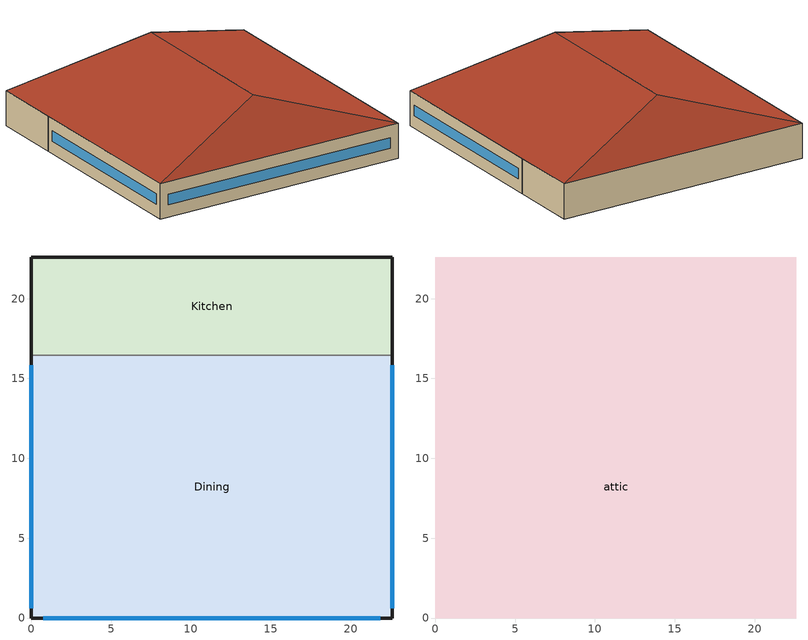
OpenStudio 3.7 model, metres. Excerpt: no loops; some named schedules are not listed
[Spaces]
Kitchen
 floor foundation (BTAP-Grnd-Floor-Mass:U-0.678_std): 22.61,22.61 22.61,16.44 0,16.44 0,22.61 z0
 wall outside: 22.61,16.44 22.61,22.61 0,22.61 0,16.44 z0:3.05
 wall to Dining: 0,16.44 22.61,16.44 z0:3.05
Dining
 floor foundation (BTAP-Grnd-Floor-Mass:U-0.678_std): 22.61,16.44 22.61,0 0,0 0,16.44 z0
 wall outside: 0,16.44 0,0 22.61,0 22.61,16.44 z0:3.05
 window: 0,15.84 0,0.6 / 22.61,0.6 22.61,15.84 / 0.75,0 21.86,0 z1.07:1.98
attic
 floor to Dining: 22.61,16.44 22.61,0 0,0 0,16.44 z3.05
 floor to Kitchen: 22.61,22.61 22.61,16.44 0,16.44 0,22.61 z3.05
 roof outside: 11.3,18.84,6.82 22.61,22.61,3.05 0,22.61,3.05; 11.3,3.77,6.82 0,0,3.05 22.61,0,3.05; 11.3,18.84,6.82 0,22.61,3.05 0,0,3.05 11.3,3.77,6.82; 11.3,3.77,6.82 22.61,0,3.05 22.61,22.61,3.05 11.3,18.84,6.82
[Site]
Calgary Intl AP_AB_CAN: Latitude {deg}=51.11; Longitude {deg}=-114.02; Time Zone {hr}=-7; Elevation {m}=1084.1; Terrain=City
[Building]
FullServiceRestaurant: North Axis {deg}=0; Default Construction Set=BTAP-Mass at hdd = 5000.0; Standards Number of Stories=1; Standards Number of Above Ground Stories=1; Standards Template=BTAP1980TO2010; Standards Building Type=FullServiceRestaurant
[Site:WaterMainsTemperature]
Calculation Method=Correlation; Annual Average Outdoor Air Temperature {C}=4.69167; Maximum Difference In Monthly Average Outdoor Air Temperatures {deltaC}=24.6
[Site:GroundTemperature:BuildingSurface]
19.527, 19.502, 19.536, 19.598, 20.002, 21.64, 22.225, 22.375, 21.449, 20.121, 19.802, 19.633
[SizingPeriod:DesignDay] Barometric Pressure {Pa}=88961; Rain Indicator=No; Snow Indicator=No; Day of Month=21; Daylight Saving Time Indicator=No; Humidity Condition Type=Wetbulb; Dry-Bulb Temperature Range Modifier Type=DefaultMultipliers
Name | Maximum Dry-Bulb Temperature {C} | Daily Dry-Bulb Temperature Range {deltaC} | Wind Speed {m/s} | Wind Direction {deg} | Month | Day Type | Wetbulb or DewPoint at Maximum Dry-Bulb {C} | Solar Model Indicator | ASHRAE Clear Sky Optical Depth for Beam Irradiance | ASHRAE Clear Sky Optical Depth for Diffuse Irradiance | Sky Clearness
Calgary Intl AP Ann Clg .4% Condns DB=>MWB | 28.8 | 12.3 | 4.5 | 160 | 7 | SummerDesignDay | 16 | ASHRAETau | 0.34 | 2.419
Calgary Intl AP Ann Clg .4% Condns WB=>MDB | 25.5 | 12.3 | 4.5 | 160 | 7 | SummerDesignDay | 17.8 | ASHRAETau | 0.34 | 2.419
Calgary Intl AP Ann Htg 99.6% Condns DB | -27.7 | 0 | 2.7 | 200 | 1 | WinterDesignDay | -27.7 | ASHRAEClearSky |  |  | 0
[ClimateZones]
Climate Zone Institution Name 1=ASHRAE; Climate Zone Document Name 1=ANSI/ASHRAE Standard 169; Climate Zone Document Year 1=2006; Climate Zone Value 1=7
[Site:GroundTemperature:Shallow]
-1.6, -5.4, -6.4, -5.5, -0.4, 5.3, 10.8, 14.7, 15.8, 14, 9.5, 4
[Site:GroundTemperature:Deep]
4, 1.3, -0.4, -0.9, 0.1, 2.3, 5.2, 8, 9.9, 10.3, 9.2, 7
[Site:GroundTemperature:FCfactorMethod]
January Ground Temperature {C}=5.5; February Ground Temperature {C}=-2; March Ground Temperature {C}=-7.6; April Ground Temperature {C}=-6.3; May Ground Temperature {C}=-6.6; June Ground Temperature {C}=-0.3; July Ground Temperature {C}=4.9; August Ground Temperature {C}=10.2; September Ground Temperature {C}=13.8; October Ground Temperature {C}=17; November Ground Temperature {C}=16.6; December Ground Temperature {C}=11.1
[Material:NoMass] Roughness=Smooth; Thermal Absorptance=0.9; Solar Absorptance=0.7
Name | Thermal Resistance {m2-K/W} | Visible Absorptance
Typical Carpet Pad; Typical Carpet Pad 1 | 0.21648 | 0.8
Typical Insulation 1 | 0.00118045 | 0.7
Typical Insulation 2 | 2.61923 | 0.7
Typical Insulation 3 | 4.40527 | 0.7
Typical Carpet Pad 2; Typical Carpet Pad 4 | 1.40895 | 0.8
Typical Carpet Pad 3 | 2.28697 | 0.8
Typical Insulation 4 | 0.338965 | 0.7
Typical Insulation 5 | 0.338983 | 0.7
[Material]
Name | Roughness | Thickness {m} | Conductivity {W/m-K} | Density {kg/m3} | Specific Heat {J/kg-K} | Thermal Absorptance | Solar Absorptance | Visible Absorptance
G05 25mm wood | MediumSmooth | 0.0254 | 0.15 | 608 | 1630 | 0.9 | 0.5 | 0.5
100mm Normalweight concrete floor 1 | MediumSmooth | 0.1016 | 2.31 | 2322 | 832
G01 13mm gypsum board 1 | Smooth | 0.0127 | 0.16 | 800 | 1090 | 0.9 | 0.7 | 0.5
4 in. Normalweight Concrete Floor 1 | MediumRough | 0.1016 | 2.31 | 2322 | 832 | 0.9 | 0.7 | 0.7
1IN Stucco 1 | Smooth | 0.0253 | 0.6918 | 1858 | 837 | 0.9 | 0.7 | 0.92
8IN CONCRETE HW RefBldg 1 | Rough | 0.2032 | 1.311 | 2240 | 836.8 | 0.9 | 0.7 | 0.7
1/2IN Gypsum 1 | Smooth | 0.0127 | 0.16 | 784.9 | 830 | 0.9 | 0.4 | 0.4
Metal Roof Surface 1; F08 Metal surface 1 | Smooth | 0.0008 | 45.28 | 7824 | 500 | 0.9 | 0.7 | 0.7
6 in. Normalweight Concrete Floor 1; 6 in. Normalweight Concrete Floor 2; 6 in. Normalweight Concrete Floor 3 | MediumRough | 0.1524 | 2.31 | 2322 | 832 | 0.9 | 0.7 | 0.7
Expanded Polystyrene | MediumSmooth | 0.0408596 | 0.029 | 29 | 1210
[Construction]
BTAP-Int-Partition; BTAP-Int-Door: G05 25mm wood
BTAP-Int-Floor: 100mm Normalweight concrete floor 1, Typical Carpet Pad
BTAP-Int-Wall: G01 13mm gypsum board 1, G01 13mm gypsum board 1
BTAP-Int-Ceiling: Typical Carpet Pad, 100mm Normalweight concrete floor 1
BTAP-Int-Window: SimpleGlazing
BTAP-Ext-Floor-Mass:U-3.822: Typical Insulation 1, 4 in. Normalweight Concrete Floor 1, Typical Carpet Pad 1
BTAP-Ext-Wall-Mass:U-0.346: 1IN Stucco 1, 8IN CONCRETE HW RefBldg 1, Typical Insulation 2, 1/2IN Gypsum 1
BTAP-Ext-Roof-Metal:U-0.227: Metal Roof Surface 1, Typical Insulation 3
BTAP-Grnd-Floor-Mass:U-0.678: 6 in. Normalweight Concrete Floor 1, Typical Carpet Pad 2
BTAP-Grnd-Wall-Mass:U-0.425: 6 in. Normalweight Concrete Floor 2, Typical Carpet Pad 3
BTAP-Grnd-Roof-Mass:U-0.678: 6 in. Normalweight Concrete Floor 3, Typical Carpet Pad 4
BTAP-Ext-FixedWindow:U=0.295 SHGC=0.490; BTAP-Ext-GlassDoors:U=0.295 SHGC=0.490; BTAP-Ext-Skylights:U=0.295 SHGC=0.490; BTAP-Ext-DaylightDomes:U=0.295 SHGC=0.490; BTAP-Ext-DaylightDiffuser:U=0.295 SHGC=0.490: SimpleGlazing:U=0.295 SHGC=0.490
BTAP-Ext-Door:U-2.95: F08 Metal surface 1, Typical Insulation 4
BTAP-Ext-OverHeadDoor:U-2.95: Typical Insulation 5
BTAP-Grnd-Floor-Mass:U-0.678_std: 6 in. Normalweight Concrete Floor 1, Expanded Polystyrene
[DefaultConstructionSet]
BTAP-Mass at hdd = 5000.0: Default Exterior Surface Constructions=BTAP-Mass at hdd = 5000.0; Default Interior Surface Constructions=Default Surface Constructions 2; Default Ground Contact Surface Constructions=BTAP-Mass at hdd = 5000.0 1; Default Exterior SubSurface Constructions=BTAP-Mass at hdd = 5000.0; Default Interior SubSurface Constructions=Default Sub Surface Constructions 2; Interior Partition Construction=BTAP-Int-Partition
[DefaultSurfaceConstructions]
Name | Floor Construction | Wall Construction | Roof Ceiling Construction
Default Surface Constructions 2 | BTAP-Int-Floor | BTAP-Int-Wall | BTAP-Int-Ceiling
BTAP-Mass at hdd = 5000.0 | BTAP-Ext-Floor-Mass:U-3.822 | BTAP-Ext-Wall-Mass:U-0.346 | BTAP-Ext-Roof-Metal:U-0.227
BTAP-Mass at hdd = 5000.0 1 | BTAP-Grnd-Floor-Mass:U-0.678 | BTAP-Grnd-Wall-Mass:U-0.425 | BTAP-Grnd-Roof-Mass:U-0.678
[DefaultSubSurfaceConstructions]
Name | Fixed Window Construction | Operable Window Construction | Door Construction | Glass Door Construction | Overhead Door Construction | Skylight Construction | Tubular Daylight Dome Construction | Tubular Daylight Diffuser Construction
Default Sub Surface Constructions 2 | BTAP-Int-Window | BTAP-Int-Window | BTAP-Int-Door
BTAP-Mass at hdd = 5000.0 | BTAP-Ext-FixedWindow:U=0.295 SHGC=0.490 | BTAP-Ext-FixedWindow:U=0.295 SHGC=0.490 | BTAP-Ext-Door:U-2.95 | BTAP-Ext-GlassDoors:U=0.295 SHGC=0.490 | BTAP-Ext-OverHeadDoor:U-2.95 | BTAP-Ext-Skylights:U=0.295 SHGC=0.490 | BTAP-Ext-DaylightDomes:U=0.295 SHGC=0.490 | BTAP-Ext-DaylightDiffuser:U=0.295 SHGC=0.490
[WindowMaterial:SimpleGlazingSystem] Solar Heat Gain Coefficient=0.49; Visible Transmittance=0.21
Name | U-Factor {W/m2-K}
SimpleGlazing | 2.2
SimpleGlazing:U=0.295 SHGC=0.490 | 2.95
[Space] Volume {m3}=Autocalculate
Name | Space Type | Building Story | Thermal Zone | Part of Total Floor Area
Kitchen | Space Function Food preparation | Building Story 1 | ALL_ST=Food preparation_FL=Building Story 1_SCH=B | Yes
Dining | Space Function Dining - family space | Building Story 1 | ALL_ST=Dining - family space_FL=Building Story 1_SCH=B | Yes
attic | Space Function - undefined - | Building Story 2 | ALL_ST=- undefined -_FL=Building Story 2_SCH=A | No
[BuildingStory]
Name | Nominal Z Coordinate {m}
Building Story 1 | 0
Building Story 2 | 3.0488
[SpaceType] Standards Building Type=Space Function
Name | Default Schedule Set | Design Specification Outdoor Air Object | Standards Space Type
Space Function - undefined - | Space Function - undefined - Schedule Set | Space Function - undefined - Ventilation | - undefined -
Space Function Dining - family space | Space Function Dining - family space Schedule Set | Space Function Dining - family space Ventilation | Dining - family space
Space Function Food preparation | Space Function Food preparation Schedule Set | Space Function Food preparation Ventilation | Food preparation
[DesignSpecification:OutdoorAir]
Name | Outdoor Air Flow per Person {m3/s-person} | Outdoor Air Flow per Floor Area {m3/s-m2} | Outdoor Air Flow Air Changes per Hour {1/hr} | Outdoor Air Method
Space Function - undefined - Ventilation | 0 | 0 | 0
Space Function Dining - family space Ventilation | 0.0711223 |  |  | Sum
Space Function Food preparation Ventilation | 0.0304482 |  |  | Sum
[DefaultScheduleSet] Infiltration Schedule=Always On
Name | Number of People Schedule | People Activity Level Schedule | Lighting Schedule | Electric Equipment Schedule
Space Function - undefined - Schedule Set
Space Function Dining - family space Schedule Set; Space Function Food preparation Schedule Set | NECB-B-Occupancy | NECB-Activity | NECB-B-Lighting | NECB-B-Electric-Equipment
[ThermostatSetpoint:DualSetpoint]
Name | Heating Setpoint Temperature Schedule | Cooling Setpoint Temperature Schedule
Space Function - undefined - Thermostat 3
Space Function Dining - family space Thermostat 3; Space Function Food preparation Thermostat 3 | NECB-B-Thermostat Setpoint-Heating | NECB-B-Thermostat Setpoint-Cooling
[People:Definition] Number of People Calculation Method=People/Area; Fraction Radiant=0.3
Name | People per Space Floor Area {person/m2}
Space Function Dining - family space People Definition | 0.0999967
Space Function Food preparation People Definition | 0.0500522
[People] Work Efficiency Schedule=Work Efficiency Schedule; Clothing Insulation Schedule=Clothing Schedule; Air Velocity Schedule=Air Velocity Schedule; Multiplier=1
Name | People Definition | Space or SpaceType
Space Function Dining - family space People | Space Function Dining - family space People Definition | Space Function Dining - family space
Space Function Food preparation People | Space Function Food preparation People Definition | Space Function Food preparation
[Lights:Definition] Design Level Calculation Method=Watts/Area; Fraction Radiant=0.5; Fraction Visible=0.2
Name | Watts per Space Floor Area {W/m2}
Space Function Dining - family space Lights Definition | 9.59992
Space Function Food preparation Lights Definition | 10.6999
[Lights] Fraction Replaceable=1
Name | Lights Definition | Space or SpaceType
Space Function Dining - family space Lights | Space Function Dining - family space Lights Definition | Space Function Dining - family space
Space Function Food preparation Lights | Space Function Food preparation Lights Definition | Space Function Food preparation
[ElectricEquipment:Definition] Design Level Calculation Method=Watts/Area; Fraction Radiant=0.5
Name | Watts per Space Floor Area {W/m2}
Space Function Dining - family space Elec Equip Definition | 0.999992
Space Function Food preparation Elec Equip Definition | 9.99992
[ElectricEquipment]
Name | Electric Equipment Definition | Space or SpaceType
Space Function Dining - family space Elec Equip | Space Function Dining - family space Elec Equip Definition | Space Function Dining - family space
Space Function Food preparation Elec Equip | Space Function Food preparation Elec Equip Definition | Space Function Food preparation
[SpaceInfiltration:DesignFlowRate] Schedule=Always On Discrete; Design Flow Rate Calculation Method=Flow/ExteriorArea; Flow per Exterior Surface Area {m3/s-m2}=0.001116; Constant Term Coefficient=0; Temperature Term Coefficient=0; Velocity Term Coefficient=0.224; Velocity Squared Term Coefficient=0
Name | Space or SpaceType
attic Infiltration | attic
Dining Infiltration | Dining
Kitchen Infiltration | Kitchen
[ThermalZone] Use Ideal Air Loads=No
Name | Thermostat
ALL_ST=- undefined -_FL=Building Story 2_SCH=A | Space Function - undefined - Thermostat 3
ALL_ST=Dining - family space_FL=Building Story 1_SCH=B | Space Function Dining - family space Thermostat 3
ALL_ST=Food preparation_FL=Building Story 1_SCH=B | Space Function Food preparation Thermostat 3
[Sizing:Zone]
ALL_ST=- undefined -_FL=Building Story 2_SCH=A: Zone Cooling Design Supply Air Temperature Input Method=SupplyAirTemperature; Zone Cooling Design Supply Air Temperature {C}=14; Zone Cooling Design Supply Air Temperature Difference {deltaC}=11.11; Zone Heating Design Supply Air Temperature Input Method=SupplyAirTemperature; Zone Heating Design Supply Air Temperature {C}=40; Zone Heating Design Supply Air Temperature Difference {deltaC}=11.11; Zone Cooling Design Supply Air Humidity Ratio {kg-H2O/kg-air}=0.0085; Zone Heating Design Supply Air Humidity Ratio {kg-H2O/kg-air}=0.008; Cooling Design Air Flow Method=DesignDay; Heating Design Air Flow Method=DesignDay; Account for Dedicated Outdoor Air System=No; Dedicated Outdoor Air System Control Strategy=NeutralSupplyAir; Dedicated Outdoor Air Low Setpoint Temperature for Design {C}=autosize; Dedicated Outdoor Air High Setpoint Temperature for Design {C}=autosize; Zone Load Sizing Method=Sensible Load Only No Latent Load; Zone Latent Cooling Design Supply Air Humidity Ratio Input Method=HumidityRatioDifference; Zone Cooling Design Supply Air Humidity Ratio Difference {kgWater/kgDryAir}=0.005; Zone Latent Heating Design Supply Air Humidity Ratio Input Method=HumidityRatioDifference; Zone Humidification Design Supply Air Humidity Ratio Difference {kgWater/kgDryAir}=0.005
[Foundation:Kiva]
Bldg Kiva Foundation: Wall Height Above Grade {m}=0; Wall Depth Below Slab {m}=0
[SurfaceProperty:ExposedFoundationPerimeter] Exposed Perimeter Calculation Method=TotalExposedPerimeter
Name | Total Exposed Perimeter {m}
Dining_Floor | 55.4941
Kitchen_Floor | 34.9407
[Foundation:Kiva:Settings]

[AirConditioner:VariableRefrigerantFlow]
VRF Outdoor Unit: Availability Schedule=Always On Discrete; Gross Rated Total Cooling Capacity {W}=50349.8; Gross Rated Cooling COP {W/W}=4.28; Minimum Outdoor Temperature in Cooling Mode {C}=-5; Maximum Outdoor Temperature in Cooling Mode {C}=43; Cooling Capacity Ratio Modifier Function of Low Temperature Curve=Mitsubishi Hyper Heating VRF Outdoor Unit Low CCAPFT curve; Cooling Capacity Ratio Boundary Curve=Mitsubishi Hyper Heating VRF Outdoor Unit CCAPFT Boundary curve; Cooling Capacity Ratio Modifier Function of High Temperature Curve=Mitsubishi Hyper Heating VRF Outdoor Unit High CCAPFT curve; Cooling Energy Input Ratio Modifier Function of Low Temperature Curve=Mitsubishi Hyper Heating VRF Outdoor Unit Low CEIRFT curve; Cooling Energy Input Ratio Boundary Curve=Mitsubishi Hyper Heating VRF Outdoor Unit CEIRFT Boundary curve; Cooling Energy Input Ratio Modifier Function of High Temperature Curve=Mitsubishi Hyper Heating VRF Outdoor Unit High CEIRFT curve; Cooling Energy Input Ratio Modifier Function of Low Part-Load Ratio Curve=Mitsubishi Hyper Heating VRF Outdoor Unit Low CEIRFPLR curve; Cooling Energy Input Ratio Modifier Function of High Part-Load Ratio Curve=Mitsubishi Hyper Heating VRF Outdoor Unit High CEIRFPLR curve; Cooling Combination Ratio Correction Factor Curve=Mitsubishi Hyper Heating VRF Outdoor Unit CCR curve; Cooling Part-Load Fraction Correlation Curve=Mitsubishi Hyper Heating VRF Outdoor Unit on-off CPLFFPLR curve; Gross Rated Heating Capacity {W}=50349.8; Rated Heating Capacity Sizing Ratio {W/W}=1; Rated Heating COP {W/W}=4.56719; Minimum Outdoor Temperature in Heating Mode {C}=-25; Maximum Outdoor Temperature in Heating Mode {C}=30; Heating Capacity Ratio Modifier Function of Low Temperature Curve=Mitsubishi Hyper Heating VRF Outdoor Unit Low HCAPFT curve; Heating Capacity Ratio Boundary Curve=Mitsubishi Hyper Heating VRF Outdoor Unit HCAPFT Boundary curve; Heating Capacity Ratio Modifier Function of High Temperature Curve=Mitsubishi Hyper Heating VRF Outdoor Unit High HCAPFT curve; Heating Energy Input Ratio Modifier Function of Low Temperature Curve=Mitsubishi Hyper Heating VRF Outdoor Unit Low HEIRFT curve; Heating Energy Input Ratio Boundary Curve=Mitsubishi Hyper Heating VRF Outdoor Unit HEIRFT Boundary curve; Heating Energy Input Ratio Modifier Function of High Temperature Curve=Mitsubishi Hyper Heating VRF Outdoor Unit High HEIRFT curve; Heating Performance Curve Outdoor Temperature Type=WetBulbTemperature; Heating Energy Input Ratio Modifier Function of Low Part-Load Ratio Curve=Mitsubishi Hyper Heating VRF Outdoor Unit Low HEIRFPLR curve; Heating Energy Input Ratio Modifier Function of High Part-Load Ratio Curve=Mitsubishi Hyper Heating VRF Outdoor Unit High HEIRFPLR curve; Heating Combination Ratio Correction Factor Curve=Mitsubishi Hyper Heating VRF Outdoor Unit HCR curve; Heating Part-Load Fraction Correlation Curve=Mitsubishi Hyper Heating VRF Outdoor Unit on-off HPLFFPLR curve; Minimum Heat Pump Part-Load Ratio=0.5; Master Thermostat Priority Control Type=ThermostatOffsetPriority; Heat Pump Waste Heat Recovery=Yes; Equivalent Piping Length used for Piping Correction Factor in Cooling Mode {m}=19.5257; Vertical Height used for Piping Correction Factor {m}=-2.22045e-16; Piping Correction Factor for Length in Cooling Mode Curve=Mitsubishi Hyper Heating VRF Outdoor Unit CCAPFPL curve; Piping Correction Factor for Height in Cooling Mode Coefficient {1/m}=-0.00019231; Equivalent Piping Length used for Piping Correction Factor in Heating Mode {m}=19.5257; Piping Correction Factor for Length in Heating Mode Curve=Mitsubishi Hyper Heating VRF Outdoor Unit HCAPFPL curve; Piping Correction Factor for Height in Heating Mode Coefficient {1/m}=-0.00019231; Crankcase Heater Power per Compressor {W}=1e-06; Number of Compressors=3; Ratio of Compressor Size to Total Compressor Capacity {W/W}=0.33; Maximum Outdoor Dry-bulb Temperature for Crankcase Heater {C}=7; Defrost Strategy=ReverseCycle; Defrost Control=OnDemand; Defrost Energy Input Ratio Modifier Function of Temperature Curve=Mitsubishi Hyper Heating VRF Outdoor Unit Defrost HEIRFT curve; Defrost Time Period Fraction=0.058333; Resistive Defrost Heater Capacity {W}=autosize; Maximum Outdoor Dry-bulb Temperature for Defrost Operation {C}=7; Condenser Type=AirCooled; Water Condenser Volume Flow Rate {m3/s}=autosize; Evaporative Condenser Effectiveness=0.9; Evaporative Condenser Air Flow Rate {m3/s}=autosize; Evaporative Condenser Pump Rated Power Consumption {W}=autosize; Basin Heater Capacity {W/K}=0; Basin Heater Setpoint Temperature {C}=2; Fuel Type=Electricity; Minimum Outdoor Temperature in Heat Recovery Mode {C}=-5; Maximum Outdoor Temperature in Heat Recovery Mode {C}=26.2; Initial Heat Recovery Cooling Capacity Fraction {W/W}=0.5; Heat Recovery Cooling Capacity Time Constant {hr}=0.15; Initial Heat Recovery Cooling Energy Fraction {W/W}=1; Heat Recovery Cooling Energy Time Constant {hr}=0; Initial Heat Recovery Heating Capacity Fraction {W/W}=1; Heat Recovery Heating Capacity Time Constant {hr}=0.15; Initial Heat Recovery Heating Energy Fraction {W/W}=1; Heat Recovery Heating Energy Time Constant {hr}=0
[AvailabilityManager:NightCycle] Applicability Schedule=Always On Discrete; Control Type=CycleOnAny; Thermostat Tolerance {deltaC}=1; Cycling Run Time {s}=3600
Availability Manager Night Cycle 1; Availability Manager Night Cycle 2
[Schedule:Ruleset]
Always On: Default Day Schedule=Always On Default
Clothing Schedule: Default Day Schedule=Clothing Schedule Default Winter Clothes
Air Velocity Schedule: Default Day Schedule=Air Velocity Schedule Default
Work Efficiency Schedule: Default Day Schedule=Work Efficiency Schedule Default
NECB-B-Occupancy: Default Day Schedule=NECB-B-Occupancy Default
NECB-Activity: Default Day Schedule=NECB-Activity Default; Summer Design Day Schedule=NECB-Activity Summer Design Day; Winter Design Day Schedule=NECB-Activity Winter Design Day
NECB-B-Lighting: Default Day Schedule=NECB-B-Lighting Default
NECB-B-Electric-Equipment: Default Day Schedule=NECB-B-Electric-Equipment Default
NECB-B-Thermostat Setpoint-Heating: Default Day Schedule=NECB-B-Thermostat Setpoint-Heating Default
NECB-B-Thermostat Setpoint-Cooling: Default Day Schedule=NECB-B-Thermostat Setpoint-Cooling Default
[Schedule:Day]
NECB-B-Thermostat Setpoint-Heating Default: No, 2, 0, 22, 8, 0, 18, 9, 0, 20, 24, 0, 22
NECB-B-Thermostat Setpoint-Cooling Default: No, 1, 0, 24, 8, 0, 35, 24, 0, 24
[Schedule:Rule] Schedule Ruleset=NECB-B-Thermostat Setpoint-Heating; Date Specification Type=DateRange; Start Month=1; Start Day=1; End Month=12; End Day=31
Name | Rule Order | Day Schedule | Apply Monday | Apply Tuesday | Apply Wednesday | Apply Thursday | Apply Friday | Apply Saturday | Apply Sunday
Schedule Rule 11 | 2 | NECB-B-Thermostat Setpoint-Heating Default|Wkdy Day | Yes | Yes | Yes | Yes | Yes
Schedule Rule 12 | 1 | NECB-B-Thermostat Setpoint-Heating Sat Day |  |  |  |  |  | Yes
Schedule Rule 13 | 0 | NECB-B-Thermostat Setpoint-Heating Sun|Hol Day |  |  |  |  |  |  | Yes
[Schedule:Constant]
Always On Discrete: Value=1
[Curve:Biquadratic] Minimum Value of x=15
Name | Coefficient1 Constant | Coefficient2 x | Coefficient3 x**2 | Coefficient4 y | Coefficient5 y**2 | Coefficient6 x*y | Maximum Value of x | Minimum Value of y | Maximum Value of y
Mitsubishi Hyper Heating VRF Outdoor Unit Low CCAPFT curve | 0.00653214 | 0.0701963 | -0.000779728 | 9.18264e-05 | -3.53531e-06 | -1.10985e-06 | 24 | -5 | 27.2
Mitsubishi Hyper Heating VRF Outdoor Unit High CCAPFT curve | 0.0241361 | 0.0680502 | -0.000323642 | 0.00805139 | 1.58197e-06 | -0.000740208 | 24 | -5 | 43
Mitsubishi Hyper Heating VRF Outdoor Unit Low CEIRFT curve | 1.63253 | -0.0731493 | 0.00133255 | 0.00293743 | 2.96627e-07 | -7.89287e-05 | 23.9 | -5 | 27.2
Mitsubishi Hyper Heating VRF Outdoor Unit High CEIRFT curve | 0.633503 | -0.0220778 | 0.000322604 | 0.0176667 | 0.000151197 | -0.000204718 | 23.9 | 22.7 | 43
Mitsubishi Hyper Heating VRF Outdoor Unit Low HCAPFT curve | 1.2945 | 0.00280103 | 5.16831e-05 | 0.0210171 | -1.72877e-06 | 0.000190881 | 27.2 | -25 | -8.3
Mitsubishi Hyper Heating VRF Outdoor Unit High HCAPFT curve | 1.1646 | 0.0226437 | -0.00143802 | 0.0116004 | 1.95695e-05 | -0.000445733 | 27.2 | -25 | 15.5
Mitsubishi Hyper Heating VRF Outdoor Unit Low HEIRFT curve | 0.0735331 | 0.172343 | -0.00472671 | 0.00797086 | 0.00128274 | -0.00049881 | 27.2 | -25 | -8.3
Mitsubishi Hyper Heating VRF Outdoor Unit High HEIRFT curve | 1.699 | -0.0406599 | 0.000787154 | -0.0501255 | 0.000535991 | 0.000724561 | 27.2 | -25 | 15.5
[Curve:Cubic]
Name | Coefficient1 Constant | Coefficient2 x | Coefficient3 x**2 | Coefficient4 x**3 | Minimum Value of x | Maximum Value of x
Mitsubishi Hyper Heating VRF Outdoor Unit CCAPFT Boundary curve | 94.997 | -9.7363 | 0.4601 | -0.0075 | 11 | 30
Mitsubishi Hyper Heating VRF Outdoor Unit CEIRFT Boundary curve | 94.997 | -9.7363 | 0.4601 | -0.0075 | 15 | 24
Mitsubishi Hyper Heating VRF Outdoor Unit Low CEIRFPLR curve | 0.2021 | 0.464 | 0.4081 | -0.0723 | 0.5 | 1
Mitsubishi Hyper Heating VRF Outdoor Unit High CEIRFPLR curve | 2.0857 | -3.1154 | 2.9151 | -0.8855 | 1 | 1.5
Mitsubishi Hyper Heating VRF Outdoor Unit on-off CPLFFPLR curve; Mitsubishi Hyper Heating VRF Outdoor Unit on-off HPLFFPLR curve | 0.85 | 0.15 | 0 | 0 | 0 | 1
Mitsubishi Hyper Heating VRF Outdoor Unit HCAPFT Boundary curve; Mitsubishi Hyper Heating VRF Outdoor Unit HEIRFT Boundary curve | -4.0154 | 0.3263 | -0.0406 | 0 | 15 | 27.2
Mitsubishi Hyper Heating VRF Outdoor Unit Low HEIRFPLR curve | -0.123 | 1.8753 | -1.4444 | 0.6918 | 0.5 | 1
Mitsubishi Hyper Heating VRF Outdoor Unit High HEIRFPLR curve | -8.0149 | 24.269 | -21.472 | 6.2179 | 1 | 1.3
Mitsubishi Hyper Heating VRF Outdoor Unit HCAPFPL curve | 1.007 | -0.0008 | 4e-06 | -1e-08 | 7.625 | 175.375
[Table:Lookup]
Mitsubishi Hyper Heating VRF Outdoor Unit Defrost HEIRFT curve: None, 1, Dimensionless, 1, 1, 1, 1, 1, 1, 1, 1, 1, 1, 1, 1, 1, 1, 1, 1, 1, 1, 1, 1, 1, 1
Mitsubishi Hyper Heating VRF Outdoor Unit CCAPFPL curve: None, 1, Dimensionless, 1, 1, 1, 1, 1, 1, 0.9075, 0.9025, 1, 0.955, 0.86, 0.855, 1, 0.905, 0.82, 0.81, 1, 0.83, 0.76, 0.74
[Curve:Quadratic] Minimum Value of x=1; Maximum Value of x=1.3
Name | Coefficient1 Constant | Coefficient2 x | Coefficient3 x**2
Mitsubishi Hyper Heating VRF Outdoor Unit CCR curve | 0.6216 | 0.4732 | -0.0952
Mitsubishi Hyper Heating VRF Outdoor Unit HCR curve | 0.9016 | 0.1214 | -0.0229
